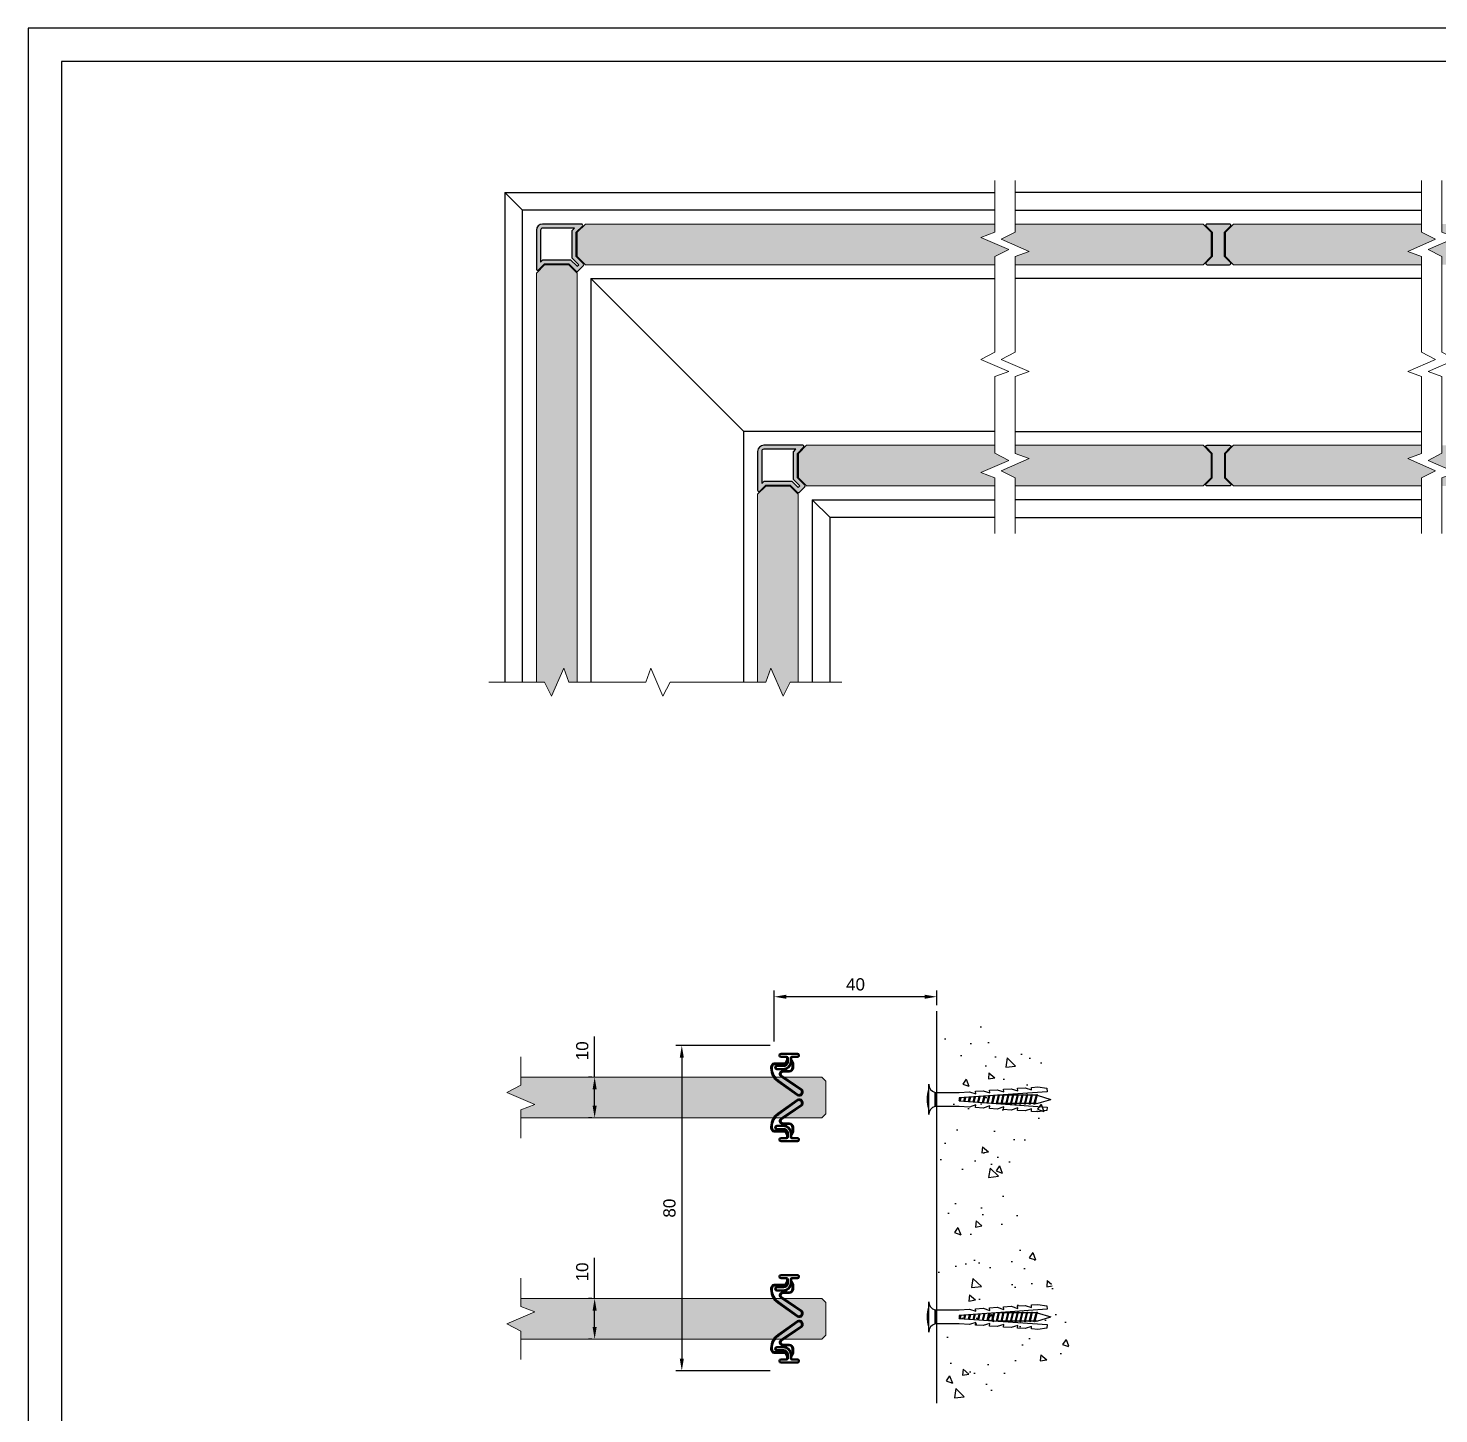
# Model space of a CAD drawing. Header units: millimetres. Extents: x 2587 to 3432, y 1582 to 2176.
# Drawn here: x 2587.2 to 2934.1, y 1835.3 to 2176.1 of the extents above; entities that cross this region are included whole.
import ezdxf

# ---------------------------------------------------------------- set-up
doc = ezdxf.new("R2010")
doc.units = ezdxf.units.MM
for name, color, linetype in [('48800_-_L2315', 7, 'Continuous'), ('48800_-_L3000', 7, 'Continuous'), ('_POLICARBONTAO_9', 7, 'Continuous'), ('Blocchi', 7, 'Continuous'), ('PARTENZA_VERTICA', 7, 'Continuous'), ('POLICARBONATO_MO', 7, 'Continuous'), ('quote', 3, 'Continuous')]:
    doc.layers.add(name, color=color, linetype=linetype)
doc.layers.add('GLASS & JOINTS', color=250, linetype='Continuous', lineweight=13)
doc.layers.add('NOTES', color=6, linetype='Continuous', lineweight=15)
doc.layers.add('GLASS HATCH', color=7, linetype='Continuous', true_color=0xb8ffed, transparency=0.5)
doc.styles.get("Standard").update_dxf_attribs({"font": 'arial.ttf'})
doc.dimstyles.new('ISO-25$0', dxfattribs={"dimtxt": 3, "dimasz": 3, "dimexe": 1.5, "dimexo": 1.5, "dimgap": 1.5, "dimtad": 1, "dimtxsty": 'Standard', "dimcen": 2.5, "dimadec": 0, "dimazin": 0, "dimtfac": 1, "dimtmove": 0, "dimatfit": 3, "dimfxl": 1, "dimarcsym": 0})

# ---------------------------------------------------------------- blocks, each defined once
blk = doc.blocks.new('tassello')
at = {"color": 3}
blk.add_lwpolyline([(3, 0), (-3, 0, -0.340122), (-1.38, -1.25), (1.38, -1.25, -0.340122)], format="xyb", close=True, dxfattribs=at)
blk.add_lwpolyline([(1.87, 0, 0.133333), (-1.88, 0)], format="xyb", dxfattribs=at)
blk.add_lwpolyline([(1.38, -1.25), (-1.38, -1.25), (-1.38, -6), (-1.51, -8), (-1.1, -9.28), (-1.6, -9.24), (-1.71, -10.74), (-1.29, -12.02), (-1.79, -11.99), (-1.9, -13.48), (-1.49, -14.76), (-1.99, -14.73), (-2.09, -16.23), (-1.68, -17.51), (-2.18, -17.47), (-2.28, -18.97), (-1.87, -20.25), (-2.37, -20.22), (-2.46, -21.46), (-2.2, -23.23), (-1.51, -23.28), (-0.3, -6), (0.3, -6), (1.51, -23.28), (2.2, -23.23), (2.46, -21.46), (2.37, -20.22), (1.87, -20.25), (2.28, -18.97), (2.18, -17.47), (1.68, -17.51), (2.09, -16.23), (1.99, -14.73), (1.49, -14.76), (1.9, -13.48), (1.79, -11.99), (1.29, -12.02), (1.71, -10.74), (1.6, -9.24), (1.1, -9.28), (1.51, -8), (1.38, -6)], close=True, dxfattribs=at)
at = {"color": 8}
for points in [[(0.44, -8.05), (-0.46, -8.27)], [(0.43, -7.85), (-0.44, -8.06)], [(0.38, -7.14), (-0.39, -7.32)], [(0.36, -6.93), (-0.38, -7.11)], [(0.31, -6.22), (-0.32, -6.38)], [(0.3, -6.02), (-0.31, -6.17)], [(0.63, -10.79), (-0.65, -11.1)], [(0.62, -10.59), (-0.64, -10.89)], [(0.57, -9.87), (-0.59, -10.16)], [(0.55, -9.67), (-0.57, -9.95)], [(0.5, -8.96), (-0.52, -9.21)], [(0.49, -8.76), (-0.51, -9)], [(0.82, -13.53), (-0.85, -13.94)], [(0.81, -13.32), (-0.84, -13.73)], [(-0.82, -13.72), (-0.82, -13.55)], [(0.76, -12.61), (-0.79, -12.99)], [(0.75, -12.41), (-0.77, -12.78)], [(0.7, -11.7), (-0.72, -12.05)], [(0.68, -11.5), (-0.71, -11.84)], [(0.83, -14.25), (0.83, -13.55)], [(0.92, -15.36), (-0.93, -15.81)], [(0.92, -16.29), (-0.93, -16.74)], [(0.89, -14.44), (-0.92, -14.88)], [(0.92, -15.15), (-0.93, -15.61)], [(0.92, -16.08), (-0.93, -16.53)], [(0.87, -14.24), (-0.9, -14.67)], [(-0.82, -14.65), (-0.82, -13.93)], [(-0.82, -15.58), (-0.82, -14.86)], [(-0.82, -16.51), (-0.82, -15.79)], [(0.83, -15.18), (0.83, -14.45)], [(0.83, -16.11), (0.83, -15.38)], [(0.83, -17.03), (0.83, -16.31)], [(0.92, -17.22), (-0.93, -17.67)], [(0.92, -18.14), (-0.93, -18.6)], [(0.92, -19.07), (-0.93, -19.53)], [(0.92, -17.01), (-0.93, -17.46)], [(0.92, -17.94), (-0.93, -18.39)], [(0.92, -18.87), (-0.93, -19.32)], [(-0.82, -17.44), (-0.82, -16.72)], [(-0.82, -18.37), (-0.82, -17.64)], [(-0.82, -19.3), (-0.82, -18.57)], [(0.83, -17.96), (0.83, -17.24)], [(0.83, -18.89), (0.83, -18.17)], [(0.83, -19.82), (0.83, -19.1)], [(0.92, -20), (-0.93, -20.45)], [(0.92, -20.93), (-0.93, -21.38)], [(0.92, -19.8), (-0.93, -20.25)], [(0.92, -20.72), (-0.93, -21.18)], [(-0.82, -20.22), (-0.82, -19.5)], [(-0.82, -21.15), (-0.82, -20.43)], [(-0.8, -21.35), (0, -24.04)], [(0.83, -21.29), (0, -24.04)], [(0.83, -20.75), (0.83, -20.03)], [(0.83, -21.29), (0.83, -20.95)]]:
    blk.add_lwpolyline(points, dxfattribs=at)
for points in [[(-0.93, -15.61, 0.243659), (-0.93, -15.81)], [(-0.93, -16.53, 0.243659), (-0.93, -16.74)], [(0.92, -15.36, 0.243659), (0.92, -15.15)], [(0.92, -16.29, 0.243659), (0.92, -16.08)], [(-0.93, -17.46, 0.243659), (-0.93, -17.67)], [(-0.93, -18.39, 0.243659), (-0.93, -18.6)], [(-0.93, -19.32, 0.243659), (-0.93, -19.53)], [(0.92, -17.22, 0.243659), (0.92, -17.01)], [(0.92, -18.14, 0.243659), (0.92, -17.94)], [(0.92, -19.07, 0.243659), (0.92, -18.87)], [(-0.93, -20.25, 0.243659), (-0.93, -20.45)], [(-0.93, -21.18, 0.243659), (-0.93, -21.38)], [(0.92, -20, 0.243659), (0.92, -19.8)], [(0.92, -20.93, 0.243659), (0.92, -20.72)]]:
    blk.add_lwpolyline(points, format="xyb", dxfattribs=at)
blk = doc.blocks.new('48800')
at = {"layer": '48800_-_L3000', "linetype": 'Continuous', "lineweight": 5}
h = blk.add_hatch(dxfattribs=at)
h.set_pattern_fill('LINE', color=3, scale=2, angle=45, style=0)
h.set_pattern_definition([(45, (-6239.775, -3270.2284), (-4.490128, 4.490128), [])])
edge = h.paths.add_edge_path()
edge.add_arc((9.4, 2.41), 0.897, 334.1295, 494.3643)
edge.add_line((8.77, 3.05), (5.44, -1.86))
edge.add_arc((4.92, -1.52), 0.632, 270, 326.6991, ccw=False)
edge.add_arc((5, -1.51), 0.64, 180.3129, 262.8679, ccw=False)
edge.add_line((4.36, -1.52), (4.39, -0.03))
edge.add_arc((3.39, -0.03), 1, 0, 90)
edge.add_line((3.39, 0.97), (2.4, 0.97))
edge.add_arc((2.4, 0.71), 0.253, 90, 120)
edge.add_line((2.27, 0.93), (1.59, 0.54))
edge.add_arc((1.47, 0.76), 0.253, 270, 300, ccw=False)
edge.add_line((1.47, 0.51), (1.01, 0.51))
edge.add_line((1.01, 0.51), (1.01, 0.41))
edge.add_line((1.01, 0.41), (1.47, 0.41))
edge.add_arc((1.47, 0.76), 0.353, 270, 300)
edge.add_line((1.64, 0.45), (2.32, 0.85))
edge.add_arc((2.4, 0.71), 0.153, 90, 120, ccw=False)
edge.add_line((2.4, 0.87), (3.39, 0.87))
edge.add_arc((3.39, -0.03), 0.9, 0.0699, 90, ccw=False)
edge.add_line((4.29, -0.03), (4.26, -1.51))
edge.add_arc((5, -1.51), 0.74, 180.2005, 263.35)
edge.add_arc((4.92, -1.52), 0.732, 269.5118, 326.6433)
edge.add_line((5.53, -1.92), (8.85, 2.99))
edge.add_arc((9.4, 2.41), 0.797, -25.2784, 133.6585, ccw=False)
edge.add_line((10.12, 2.07), (6.71, -2.69))
edge.add_arc((3.54, -0.42), 3.9, 270, 324.4343, ccw=False)
edge.add_line((3.54, -4.32), (3.25, -4.32))
edge.add_arc((3.27, -3.48), 0.839, 196.694, 268.7318, ccw=False)
edge.add_line((2.47, -3.72), (2.5, -1.15))
edge.add_arc((2.15, -1.15), 0.353, 359.8862, 420)
edge.add_line((2.32, -0.85), (1.64, -0.45))
edge.add_arc((1.47, -0.76), 0.353, 60, 90)
edge.add_line((1.47, -0.41), (1.01, -0.41))
edge.add_line((1.01, -0.41), (1.01, -0.51))
edge.add_line((1.01, -0.51), (1.47, -0.51))
edge.add_arc((1.47, -0.76), 0.253, 60, 90, ccw=False)
edge.add_line((1.59, -0.54), (2.27, -0.93))
edge.add_arc((2.15, -1.15), 0.253, 0, 60, ccw=False)
edge.add_line((2.4, -1.15), (2.37, -3.74))
edge.add_arc((3.27, -3.48), 0.939, 195.7327, 268.8012)
edge.add_line((3.25, -4.42), (3.54, -4.42))
edge.add_arc((3.54, -0.42), 4, 270, 324.4343)
edge.add_line((6.8, -2.75), (10.2, 2.02))
at = {"layer": '48800_-_L2315', "color": 3, "linetype": 'Continuous', "lineweight": 50}
for p, q in [((2.37, 0.86), (2.37, 0.81)), ((2.37, 0.38), (2.37, 0.33)), ((3.25, 0.87), (3.25, 0.82)), ((2.37, -0.45), (2.37, -0.5)), ((2.37, -0.81), (2.37, -0.88)), ((3.25, -0.09), (3.25, -0.17)), ((3.25, -3.38), (3.25, -3.43)), ((3.25, -4.27), (3.25, -4.32))]:
    blk.add_line(p, q, dxfattribs=at)
at = {"layer": '48800_-_L3000', "color": 3, "linetype": 'Continuous', "lineweight": 50}
for p, q in [((0, 2.02), (0, -2.02)), ((0.76, 0.63), (0.76, 2.02)), ((1.47, 0.51), (1.01, 0.51)), ((1.01, 0.51), (1.01, 0.41)), ((1.01, 0.41), (1.47, 0.41)), ((1.96, 0.38), (1.01, 0.38)), ((2.27, 0.93), (1.59, 0.54)), ((1.64, 0.45), (2.32, 0.85)), ((2.35, 0.8), (1.7, 0.43)), ((1.7, 0.43), (1.96, 0.43)), ((3.39, 0.97), (2.4, 0.97)), ((2.4, 0.87), (3.39, 0.87)), ((3.39, 0.82), (2.4, 0.82)), ((8.77, 3.05), (5.44, -1.86)), ((5.53, -1.92), (8.85, 2.99)), ((8.88, 2.95), (5.57, -1.95)), ((6.67, -2.66), (10.07, 2.09)), ((10.12, 2.07), (6.71, -2.69)), ((6.8, -2.75), (10.2, 2.02)), ((0.76, -2.02), (0.76, -0.63)), ((1.01, -0.38), (2, -0.38)), ((1.47, -0.41), (1.01, -0.41)), ((1.01, -0.41), (1.01, -0.51)), ((1.01, -0.51), (1.47, -0.51)), ((1.59, -0.54), (2.27, -0.93)), ((2.32, -0.85), (1.64, -0.45)), ((2, -0.43), (1.7, -0.43)), ((1.7, -0.43), (2.35, -0.8)), ((2.4, -1.15), (2.37, -3.74)), ((2.47, -3.72), (2.5, -1.15)), ((2.55, -1.15), (2.52, -3.72)), ((2.95, -3.02), (2.95, -1.38)), ((3, -1.38), (3, -3.02)), ((3.76, -3.02), (3.76, -1.42)), ((3.81, -1.42), (3.81, -3.02)), ((4.21, -1.51), (4.24, -0.03)), ((4.29, -0.03), (4.26, -1.51)), ((4.36, -1.52), (4.39, -0.03)), ((3.25, -4.27), (3.54, -4.27)), ((3.54, -4.32), (3.25, -4.32)), ((3.25, -4.42), (3.54, -4.42))]:
    blk.add_line(p, q, dxfattribs=at)
for centre, radius, start, end in [((0.38, 2.02), 0.379, 0, 180), ((1.01, 0.63), 0.253, 180, 270), ((1.47, 0.76), 0.253, 270, 300), ((1.47, 0.76), 0.353, 270, 300), ((1.96, -1.42), 1.85, 0, 90), ((1.96, -1.42), 1.8, 0, 90), ((2.4, 0.71), 0.253, 90, 120), ((2.4, 0.71), 0.153, 90, 120), ((2.4, 0.71), 0.103, 90, 120), ((3.39, -0.03), 1, 0, 90), ((3.39, -0.03), 0.9, 0.0699, 90), ((3.39, -0.03), 0.85, 0.1094, 90), ((9.4, 2.41), 0.897, 334.1295, 134.3643), ((9.4, 2.41), 0.797, 334.7216, 133.6585), ((9.4, 2.41), 0.747, 335.0614, 133.2533), ((0.38, -2.02), 0.379, 180, 0), ((1.01, -0.63), 0.253, 90, 180), ((1.47, -0.76), 0.353, 60, 90), ((1.47, -0.76), 0.253, 60, 90), ((2, -1.38), 1, 0, 90), ((2, -1.38), 0.95, 0, 90), ((2.15, -1.15), 0.253, 0, 60), ((2.15, -1.15), 0.353, 359.8862, 60), ((2.15, -1.15), 0.403, 359.846, 60), ((3.38, -3.02), 0.429, 180, 0), ((3.38, -3.02), 0.379, 180, 0), ((3.54, -0.42), 3.85, 270, 324.4343), ((3.54, -0.42), 3.9, 270, 324.4343), ((3.54, -0.42), 4, 270, 324.4343), ((5, -1.51), 0.79, 180.1525, 263.5452), ((5, -1.51), 0.74, 180.2005, 263.35), ((5, -1.51), 0.64, 180.3129, 262.8679), ((4.92, -1.52), 0.732, 269.5118, 326.6433), ((4.92, -1.52), 0.782, 269.3145, 326.6195), ((4.92, -1.52), 0.632, 270, 326.6991), ((3.27, -3.48), 0.939, 195.7327, 268.8012), ((3.27, -3.48), 0.839, 196.694, 268.7318), ((3.27, -3.48), 0.789, 197.2424, 268.6922)]:
    blk.add_arc(centre, radius, start, end, dxfattribs=at)
at = {"layer": 'PARTENZA_VERTICA', "color": 3, "linetype": 'Continuous', "lineweight": 50}
for p, q in [((2.2, 0.72), (2.2, 0.77)), ((2.2, 0.36), (2.2, 0.41)), ((2.2, -0.45), (2.2, -0.4)), ((2.2, -0.77), (2.2, -0.72))]:
    blk.add_line(p, q, dxfattribs=at)
blk = doc.blocks.new('*D6')
at = {"layer": 'Defpoints', "color": 0, "transparency": 16777216}
for p in [(2727.29, 1918.05), (2726.5, 1908.05), (2727.29, 1908.05)]:
    blk.add_point(p, dxfattribs=at)
at = {"layer": 'quote', "color": 0, "lineweight": -2, "transparency": 16777216}
for p, q in [((2726.5, 1918.05), (2726.5, 1928.06)), ((2725.79, 1918.05), (2725, 1918.05)), ((2726.5, 1911.05), (2726.5, 1915.05)), ((2725.79, 1908.05), (2725, 1908.05))]:
    blk.add_line(p, q, dxfattribs=at)
at = {"layer": 'quote', "color": 0, "transparency": 16777216}
for points in [[(2726, 1915.05), (2727, 1915.05), (2726.5, 1918.05)], [(2726, 1911.05), (2727, 1911.05), (2726.5, 1908.05)]]:
    blk.add_solid(points, dxfattribs=at)
at = {"layer": 'quote', "color": 0, "transparency": 16777216, "insert": (2723.47, 1924.56), "char_height": 3, "attachment_point": 5, "rotation": 90}
blk.add_mtext('10', dxfattribs=at)
blk = doc.blocks.new('*D7')
at = {"layer": 'Defpoints', "color": 0, "transparency": 16777216}
for p in [(2727.29, 1863.65), (2726.5, 1853.65), (2727.29, 1853.65)]:
    blk.add_point(p, dxfattribs=at)
at = {"layer": 'quote', "color": 0, "lineweight": -2, "transparency": 16777216}
for p, q in [((2726.5, 1863.65), (2726.5, 1873.66)), ((2725.79, 1863.65), (2725, 1863.65)), ((2726.5, 1856.65), (2726.5, 1860.65)), ((2725.79, 1853.65), (2725, 1853.65))]:
    blk.add_line(p, q, dxfattribs=at)
at = {"layer": 'quote', "color": 0, "transparency": 16777216}
for points in [[(2726, 1860.65), (2727, 1860.65), (2726.5, 1863.65)], [(2726, 1856.65), (2727, 1856.65), (2726.5, 1853.65)]]:
    blk.add_solid(points, dxfattribs=at)
at = {"layer": 'quote', "color": 0, "transparency": 16777216, "insert": (2723.47, 1870.16), "char_height": 3, "attachment_point": 5, "rotation": 90}
blk.add_mtext('10', dxfattribs=at)
blk = doc.blocks.new('POLICARBONATO 10 - 90°')
at = {"layer": '_POLICARBONTAO_9'}
h = blk.add_hatch(color=256, dxfattribs=at)
h.dxf.hatch_style = 1
h.paths.add_polyline_path([(-3.5, 9.8, 0.414214), (-5, 8.3), (-5, -1.28, 0.668179), (-4.49, -1.49), (-3, 0), (3, 0), (4.79, -1.79, 0.414214), (5.21, -1.79), (6.59, -0.41, 0.414214), (6.59, 0.01), (4.8, 1.8), (4.8, 7.8), (6.29, 9.29, 0.668179), (6.08, 9.8)])
h.paths.add_polyline_path([(4.39, 8.8), (3.8, 8.21), (3.8, 1.39), (5.39, -0.2), (5, -0.59), (3.41, 1), (-3.41, 1), (-4, 0.41), (-4, 8.3, -0.414214), (-3.5, 8.8)], flags=16)
at = {"layer": '_POLICARBONTAO_9', "lineweight": -2}
for p, q in [((-5, 8.3), (-5, -1.28)), ((-4, 8.3), (-4, 0.41)), ((6.08, 9.8), (-3.5, 9.8)), ((4.39, 8.8), (-3.5, 8.8)), ((3.8, 8.21), (4.39, 8.8)), ((3.8, 1.39), (3.8, 8.21)), ((4.8, 7.8), (6.29, 9.29)), ((4.8, 1.8), (4.8, 7.8)), ((-4.49, -1.49), (-3, 0)), ((-4, 0.41), (-3.41, 1)), ((-3.41, 1), (3.41, 1)), ((-3, 0), (3, 0)), ((3, 0), (4.79, -1.79)), ((3.41, 1), (5, -0.59)), ((5.39, -0.2), (3.8, 1.39)), ((6.59, 0.01), (4.8, 1.8)), ((5, -0.59), (5.39, -0.2)), ((5.21, -1.79), (6.59, -0.41))]:
    blk.add_line(p, q, dxfattribs=at)
for centre, radius, start, end in [((-3.5, 8.3), 1.5, 90, 180), ((-3.5, 8.3), 0.5, 90, 180), ((6.08, 9.5), 0.3, 315, 90), ((6.38, -0.2), 0.3, 315, 45), ((-4.7, -1.28), 0.3, 180, 315), ((5, -1.58), 0.3, 225, 315)]:
    blk.add_arc(centre, radius, start, end, dxfattribs=at)
blk = doc.blocks.new('POLICARBONATO 10 - H -')
at = {"layer": '_POLICARBONTAO_9'}
h = blk.add_hatch(color=256, dxfattribs=at)
h.dxf.hatch_style = 1
h.paths.add_polyline_path([(-1.28, 5, 0.668179), (-1.49, 4.49), (0, 3), (0, -3), (-1.49, -4.49, 0.668179), (-1.28, -5), (4.28, -5, 0.668179), (4.49, -4.49), (3, -3), (3, 3), (4.49, 4.49, 0.668179), (4.28, 5)])
for p, q in [((0, 3), (-1.49, 4.49)), ((4.49, 4.49), (3, 3)), ((0, 3), (0, -3)), ((3, -3), (3, 3))]:
    blk.add_line(p, q, dxfattribs=at)
at = {"layer": 'POLICARBONATO_MO'}
for p, q in [((4.28, 5), (-1.28, 5)), ((-1.49, -4.49), (0, -3)), ((3, -3), (4.49, -4.49)), ((-1.28, -5), (4.28, -5))]:
    blk.add_line(p, q, dxfattribs=at)
for centre, start, end in [((-1.28, 4.7), 90, 225), ((4.28, 4.7), 315, 90), ((-1.28, -4.7), 135, 270), ((4.28, -4.7), 270, 45)]:
    blk.add_arc(centre, 0.3, start, end, dxfattribs=at)
blk = doc.blocks.new('Cartiglio A3')
at = {"color": 6}
for points in [[(0, 726.876), (0, 0), (1034.376, 0), (1034.376, 726.876)], [(10, 716.876), (10, 10), (1024.376, 10), (1024.376, 716.876)]]:
    blk.add_lwpolyline(points, close=True, dxfattribs=at)
blk = doc.blocks.new('*D50')
at = {"layer": 'Defpoints', "color": 0, "transparency": 16777216}
for p in [(2771.16, 1925.85), (2747.94, 1845.85), (2771.16, 1845.85)]:
    blk.add_point(p, dxfattribs=at)
at = {"layer": 'quote', "color": 0, "lineweight": -2, "transparency": 16777216}
for p, q in [((2769.66, 1925.85), (2746.44, 1925.85)), ((2747.94, 1922.85), (2747.94, 1848.85)), ((2769.66, 1845.85), (2746.44, 1845.85))]:
    blk.add_line(p, q, dxfattribs=at)
at = {"layer": 'quote', "color": 0, "transparency": 16777216}
for points in [[(2747.44, 1922.85), (2748.44, 1922.85), (2747.94, 1925.85)], [(2747.44, 1848.85), (2748.44, 1848.85), (2747.94, 1845.85)]]:
    blk.add_solid(points, dxfattribs=at)
at = {"layer": 'quote', "color": 0, "transparency": 16777216, "insert": (2744.91, 1885.85), "char_height": 3, "attachment_point": 5, "rotation": 90}
blk.add_mtext('80', dxfattribs=at)
blk = doc.blocks.new('*D51')
at = {"layer": 'Defpoints', "color": 0, "transparency": 16777216}
for p in [(2770.66, 1937.85), (2810.66, 1934.32), (2770.66, 1925.35)]:
    blk.add_point(p, dxfattribs=at)
at = {"layer": 'quote', "color": 0, "lineweight": -2, "transparency": 16777216}
for p, q in [((2770.66, 1926.85), (2770.66, 1939.35)), ((2810.66, 1935.82), (2810.66, 1939.35)), ((2807.66, 1937.85), (2773.66, 1937.85))]:
    blk.add_line(p, q, dxfattribs=at)
at = {"layer": 'quote', "color": 0, "transparency": 16777216}
for points in [[(2773.66, 1938.35), (2773.66, 1937.35), (2770.66, 1937.85)], [(2807.66, 1938.35), (2807.66, 1937.35), (2810.66, 1937.85)]]:
    blk.add_solid(points, dxfattribs=at)
at = {"layer": 'quote', "color": 0, "transparency": 16777216, "insert": (2790.66, 1940.88), "char_height": 3, "attachment_point": 5}
blk.add_mtext('40', dxfattribs=at)

msp = doc.modelspace()

# ---------------------------------------------------------------- hatches: boundary and pattern name
h = msp.add_hatch()
h.set_pattern_fill('AR-CONC', color=256, scale=0.1, angle=-90)
h.set_pattern_definition([(320, (1440.169, 4370.564), (-1.59391, -18.21847), [1.905, -20.955]), (265, (1440.169, 4370.564), (19.10568, 3.52434), [1.524, -16.76406]), (10.45144, (1440.036, 4369.046), (17.51178, -14.69412), [1.619, -17.80902]), (316.1842, (1445.25, 4370.564), (-4.20423, -27.1079), [2.8575, -31.4325]), (6.6356, (1444.899, 4368.305), (24.74261, -23.74041), [2.4285, -26.71356]), (261.1842, (1445.25, 4370.564), (24.7426, -23.7404), [2.286, -25.14597]), (291, (1443.979, 4368.024), (-10.22652, -15.16144), [1.905, -20.955]), (236, (1443.979, 4368.024), (18.4188, -6.1802), [1.524, -16.764]), (341.45144, (1443.127, 4366.76), (8.19228, -21.34164), [1.619, -17.80899]), (307.5, (1440.169, 4370.564), (8.455504, -0.30886), [0, -16.5608, 0, -17.018, 0, -16.8275]), (277.5, (1440.169, 4370.564), (10.018057, -6.681966), [0, -9.7028, 0, -16.1798, 0, -6.4135]), (237.5, (1440.169, 4376.228), (-0.572874, -13.55906), [0, -6.35, 0, -19.812, 0, -26.289]), (227.5, (1440.169, 4378.768), (2.54265, -14.81292), [0, -8.255, 0, -13.1572, 0, -18.669])])
edge = h.paths.add_edge_path()
edge.add_spline(control_points=[(2830.744, 1885.854), (2833.072, 1873.41), (2857.018, 1848.389), (2826.252, 1841.253), (2810.657, 1837.636)], knot_values=[66.530225, 66.530225, 66.530225, 66.530225, 101.7331283, 137.9242459, 137.9242459, 137.9242459, 137.9242459], degree=3, periodic=0)
edge.add_line((2810.657, 1837.636), (2810.657, 1885.854))
edge.add_line((2810.657, 1885.854), (2830.744, 1885.854))
edge = h.paths.add_edge_path()
edge.add_line((2810.657, 1885.854), (2810.657, 1934.073))
edge.add_spline(control_points=[(2810.657, 1934.073), (2825.169, 1929.739), (2851.216, 1921.961), (2829.631, 1899.427), (2830.366, 1887.872), (2830.744, 1885.854)], knot_values=[0, 0, 0, 0, 33.8878528, 60.8233097, 66.530225, 66.530225, 66.530225, 66.530225], degree=3, periodic=0)
edge.add_line((2830.744, 1885.854), (2810.657, 1885.854))
at = {"layer": 'GLASS HATCH'}
h = msp.add_hatch(color=256, dxfattribs=at)
h.dxf.hatch_style = 1
h.paths.add_polyline_path([(2824.893, 2117.892), (2824.868, 2119.925), (2828.328, 2121.624), (2821.459, 2124.624), (2824.893, 2125.874), (2824.893, 2127.892), (2724.243, 2127.892), (2722.243, 2125.892), (2722.243, 2119.892), (2724.243, 2117.892)])
h = msp.add_hatch(color=256, dxfattribs=at)
h.dxf.hatch_style = 1
h.paths.add_polyline_path([(2829.893, 2127.892), (2829.919, 2125.86), (2826.459, 2124.16), (2833.328, 2121.16), (2829.893, 2119.91), (2829.893, 2117.892), (2876.143, 2117.892), (2878.143, 2119.892), (2878.143, 2125.892), (2876.143, 2127.892)])
h = msp.add_hatch(color=256, dxfattribs=at)
h.dxf.hatch_style = 1
h.paths.add_polyline_path([(2929.893, 2127.892), (2929.868, 2125.86), (2933.328, 2124.16), (2926.459, 2121.16), (2929.893, 2119.91), (2929.893, 2117.892), (2883.643, 2117.892), (2881.643, 2119.892), (2881.643, 2125.892), (2883.643, 2127.892)])
h = msp.add_hatch(color=256, dxfattribs=at)
h.dxf.hatch_style = 1
h.paths.add_polyline_path([(2934.893, 2117.892), (2934.919, 2119.925), (2931.459, 2121.624), (2938.328, 2124.624), (2934.893, 2125.874), (2934.893, 2127.892), (3011.643, 2127.892), (3013.643, 2125.892), (3013.643, 2119.892), (3011.643, 2117.892)])
h = msp.add_hatch(color=256, dxfattribs=at)
h.dxf.hatch_style = 1
h.paths.add_polyline_path([(2712.193, 2015.192), (2714.226, 2015.218), (2715.925, 2011.758), (2718.925, 2018.627), (2720.175, 2015.192), (2722.193, 2015.192), (2722.193, 2115.842), (2720.193, 2117.842), (2714.193, 2117.842), (2712.193, 2115.842)])
h = msp.add_hatch(color=256, dxfattribs=at)
h.dxf.hatch_style = 1
h.paths.add_polyline_path([(2824.893, 2073.492), (2824.868, 2071.46), (2828.328, 2069.76), (2821.459, 2066.76), (2824.893, 2065.51), (2824.893, 2063.492), (2778.643, 2063.492), (2776.643, 2065.492), (2776.643, 2071.492), (2778.643, 2073.492)])
h = msp.add_hatch(color=256, dxfattribs=at)
h.dxf.hatch_style = 1
h.paths.add_polyline_path([(2829.893, 2063.492), (2829.919, 2065.525), (2826.459, 2067.224), (2833.328, 2070.224), (2829.893, 2071.474), (2829.893, 2073.492), (2876.143, 2073.492), (2878.143, 2071.492), (2878.143, 2065.492), (2876.143, 2063.492)])
h = msp.add_hatch(color=256, dxfattribs=at)
h.dxf.hatch_style = 1
h.paths.add_polyline_path([(2929.893, 2063.492), (2929.868, 2065.525), (2933.328, 2067.224), (2926.459, 2070.224), (2929.893, 2071.474), (2929.893, 2073.492), (2883.643, 2073.492), (2881.643, 2071.492), (2881.643, 2065.492), (2883.643, 2063.492)])
h = msp.add_hatch(color=256, dxfattribs=at)
h.dxf.hatch_style = 1
h.paths.add_polyline_path([(2934.893, 2073.492), (2934.919, 2071.46), (2931.459, 2069.76), (2938.328, 2066.76), (2934.893, 2065.51), (2934.893, 2063.492), (2981.143, 2063.492), (2983.143, 2065.492), (2983.143, 2071.492), (2981.143, 2073.492)])
h = msp.add_hatch(color=256, dxfattribs=at)
h.dxf.hatch_style = 1
h.paths.add_polyline_path([(2776.593, 2015.192), (2774.561, 2015.218), (2772.861, 2011.758), (2769.861, 2018.627), (2768.611, 2015.192), (2766.593, 2015.192), (2766.593, 2061.442), (2768.593, 2063.442), (2774.593, 2063.442), (2776.593, 2061.442)])
h = msp.add_hatch(color=256, dxfattribs=at)
h.dxf.hatch_style = 1
h.paths.add_polyline_path([(2708.351, 1918.054), (2708.351, 1916.072), (2704.916, 1914.322), (2711.785, 1911.322), (2708.351, 1910.072), (2708.351, 1908.054), (2782.357, 1908.054), (2783.357, 1909.054), (2783.357, 1917.054), (2782.357, 1918.054)])
h = msp.add_hatch(color=256, dxfattribs=at)
h.dxf.hatch_style = 1
h.paths.add_polyline_path([(2782.357, 1853.654), (2783.357, 1854.654), (2783.357, 1862.654), (2782.357, 1863.654), (2708.351, 1863.654), (2708.351, 1861.636), (2711.785, 1860.386), (2704.916, 1857.386), (2708.351, 1855.636), (2708.351, 1853.654)])

# ---------------------------------------------------------------- linework, layer by layer
msp.add_line((2810.657, 1837.877), (2810.657, 1934.32))
at = {"layer": 'Blocchi', "color": 2}
for p, q in [((2704.393, 2135.692), (2824.893, 2135.692)), ((2704.393, 2135.692), (2704.393, 2015.192)), ((2708.793, 2131.292), (2704.393, 2135.692)), ((2929.893, 2135.692), (2829.893, 2135.692)), ((2824.893, 2131.292), (2708.793, 2131.292)), ((2708.793, 2015.192), (2708.793, 2131.292)), ((2829.893, 2131.292), (2929.893, 2131.292)), ((2725.593, 2114.492), (2824.893, 2114.492)), ((2725.593, 2114.492), (2725.593, 2015.192)), ((2763.193, 2076.892), (2725.593, 2114.492)), ((2929.893, 2114.492), (2829.893, 2114.492)), ((2824.893, 2076.892), (2763.193, 2076.892)), ((2763.193, 2015.192), (2763.193, 2076.892)), ((2829.893, 2076.892), (2929.893, 2076.892)), ((2779.993, 2060.092), (2824.893, 2060.092)), ((2779.993, 2060.092), (2779.993, 2015.192)), ((2784.393, 2055.692), (2779.993, 2060.092)), ((2929.893, 2060.092), (2829.893, 2060.092)), ((2824.893, 2055.692), (2784.393, 2055.692)), ((2784.393, 2015.192), (2784.393, 2055.692)), ((2829.893, 2055.692), (2929.893, 2055.692))]:
    msp.add_line(p, q, dxfattribs=at)
at = {"layer": 'GLASS & JOINTS'}
for points in [[(2824.893, 2127.892), (2724.243, 2127.892), (2722.243, 2125.892), (2722.243, 2119.892), (2724.243, 2117.892), (2824.893, 2117.892)], [(2829.893, 2117.892), (2876.143, 2117.892), (2878.143, 2119.892), (2878.143, 2125.892), (2876.143, 2127.892), (2829.893, 2127.892)], [(2929.893, 2117.892), (2883.643, 2117.892), (2881.643, 2119.892), (2881.643, 2125.892), (2883.643, 2127.892), (2929.893, 2127.892)], [(2722.193, 2015.192), (2722.193, 2115.842), (2720.193, 2117.842), (2714.193, 2117.842), (2712.193, 2115.842), (2712.193, 2015.192)], [(2824.893, 2063.492), (2778.643, 2063.492), (2776.643, 2065.492), (2776.643, 2071.492), (2778.643, 2073.492), (2824.893, 2073.492)], [(2829.893, 2073.492), (2876.143, 2073.492), (2878.143, 2071.492), (2878.143, 2065.492), (2876.143, 2063.492), (2829.893, 2063.492)], [(2929.893, 2073.492), (2883.643, 2073.492), (2881.643, 2071.492), (2881.643, 2065.492), (2883.643, 2063.492), (2929.893, 2063.492)], [(2766.593, 2015.192), (2766.593, 2061.442), (2768.593, 2063.442), (2774.593, 2063.442), (2776.593, 2061.442), (2776.593, 2015.192)], [(2708.351, 1908.054), (2782.357, 1908.054), (2783.357, 1909.054), (2783.357, 1917.054), (2782.357, 1918.054), (2708.351, 1918.054)], [(2708.351, 1863.654), (2782.357, 1863.654), (2783.357, 1862.654), (2783.357, 1854.654), (2782.357, 1853.654), (2708.351, 1853.654)]]:
    msp.add_lwpolyline(points, dxfattribs=at)
at = {"layer": 'NOTES', "linetype": 'Continuous'}
for points in [[(2824.893, 2138.572), (2824.893, 2125.874), (2821.459, 2124.624), (2828.328, 2121.624), (2824.893, 2119.874), (2824.893, 2112.91)], [(2829.893, 2112.91), (2829.893, 2119.91), (2833.328, 2121.16), (2826.459, 2124.16), (2829.893, 2125.91), (2829.893, 2138.572)], [(2929.893, 2112.91), (2929.893, 2119.91), (2926.459, 2121.16), (2933.328, 2124.16), (2929.893, 2125.91), (2929.893, 2138.572)], [(2934.893, 2138.572), (2934.893, 2125.874), (2938.328, 2124.624), (2931.459, 2121.624), (2934.893, 2119.874), (2934.893, 2112.91)], [(2824.893, 2078.474), (2824.893, 2090.362), (2828.328, 2091.612), (2821.459, 2094.612), (2824.893, 2096.362), (2824.893, 2112.91)], [(2829.893, 2078.474), (2829.893, 2090.362), (2833.328, 2091.612), (2826.459, 2094.612), (2829.893, 2096.362), (2829.893, 2112.91)], [(2929.893, 2078.474), (2929.893, 2090.362), (2926.459, 2091.612), (2933.328, 2094.612), (2929.893, 2096.362), (2929.893, 2112.91)], [(2934.893, 2078.474), (2934.893, 2090.362), (2931.459, 2091.612), (2938.328, 2094.612), (2934.893, 2096.362), (2934.893, 2112.91)], [(2824.893, 2051.773), (2824.893, 2065.51), (2821.459, 2066.76), (2828.328, 2069.76), (2824.893, 2071.51), (2824.893, 2085.211)], [(2934.893, 2051.773), (2934.893, 2065.51), (2938.328, 2066.76), (2931.459, 2069.76), (2934.893, 2071.51), (2934.893, 2085.211)], [(2829.893, 2078.474), (2829.893, 2071.474), (2833.328, 2070.224), (2826.459, 2067.224), (2829.893, 2065.474), (2829.893, 2051.773)], [(2929.893, 2078.474), (2929.893, 2071.474), (2926.459, 2070.224), (2933.328, 2067.224), (2929.893, 2065.474), (2929.893, 2051.773)], [(2727.175, 2015.192), (2720.175, 2015.192), (2718.925, 2018.627), (2715.925, 2011.758), (2714.175, 2015.192), (2700.475, 2015.192)], [(2727.175, 2015.192), (2739.064, 2015.192), (2740.314, 2018.627), (2743.314, 2011.758), (2745.064, 2015.192), (2761.611, 2015.192)], [(2761.611, 2015.192), (2768.611, 2015.192), (2769.861, 2018.627), (2772.861, 2011.758), (2774.611, 2015.192), (2787.273, 2015.192)], [(2708.351, 1903.072), (2708.351, 1910.072), (2711.785, 1911.322), (2704.916, 1914.322), (2708.351, 1916.072), (2708.351, 1923.072)], [(2708.351, 1868.636), (2708.351, 1861.636), (2711.785, 1860.386), (2704.916, 1857.386), (2708.351, 1855.636), (2708.351, 1848.636)]]:
    msp.add_lwpolyline(points, dxfattribs=at)

# ---------------------------------------------------------------- block references
at = {"xscale": 0.8171957802981612, "yscale": 0.8171957802981612, "zscale": 0.8171957802981612}
msp.add_blockref('Cartiglio A3', (2587.196, 1582.059), dxfattribs=at)
for p in [(2717.193, 2118.092), (2771.593, 2063.692), (2771.593, 2063.692)]:
    msp.add_blockref('POLICARBONATO 10 - 90°', p)
at = {"rotation": 270}
for p in [(2774.357, 1923.821), (2774.357, 1869.387)]:
    msp.add_blockref('48800', p, dxfattribs=at)
at = {"xscale": -1, "rotation": 270}
for p in [(2774.357, 1902.322), (2774.357, 1847.887)]:
    msp.add_blockref('48800', p, dxfattribs=at)
at = {"layer": 'Blocchi', "xscale": -1.25, "yscale": 1.25, "zscale": 1.25, "rotation": 90}
for p in [(2808.657, 1912.604), (2808.657, 1859.104)]:
    msp.add_blockref('tassello', p, dxfattribs=at)
at = {"layer": 'POLICARBONATO_MO'}
msp.add_blockref('POLICARBONATO 10 - H -', (2878.393, 2122.892), dxfattribs=at)
at = {"layer": 'POLICARBONATO_MO', "xscale": -1, "rotation": 180}
msp.add_blockref('POLICARBONATO 10 - H -', (2878.393, 2068.492), dxfattribs=at)

# ---------------------------------------------------------------- dimensions: what is measured, and where the dimension line sits
at = {"layer": 'quote'}
dim = msp.add_linear_dim(base=(2770.657, 1937.852), p1=(2810.657, 1934.32), p2=(2770.657, 1925.354), dimstyle='ISO-25$0', dxfattribs=at)
dim.commit()
dim.dimension.update_dxf_attribs({"geometry": '*D51', "text_midpoint": (2790.657, 1937.852), "dimtype": 160})
for base, p1, p2, picture, middle in [((2726.5, 1908.054), (2727.287, 1918.054), (2727.287, 1908.054), '*D6', (2726.5, 1924.557)), ((2726.5, 1853.654), (2727.287, 1863.654), (2727.287, 1853.654), '*D7', (2726.5, 1870.157))]:
    dim = msp.add_linear_dim(base=base, p1=p1, p2=p2, angle=90, dimstyle='ISO-25$0', dxfattribs=at)
    dim.commit()
    dim.dimension.update_dxf_attribs({"geometry": picture, "text_midpoint": middle, "dimtype": 160})
dim = msp.add_linear_dim(base=(2747.938, 1845.854), p1=(2771.157, 1925.854), p2=(2771.157, 1845.854), angle=90, dimstyle='ISO-25$0', dxfattribs=at)
dim.commit()
dim.dimension.update_dxf_attribs({"geometry": '*D50', "text_midpoint": (2744.906, 1885.854)})

doc.saveas('drawing.dxf')
